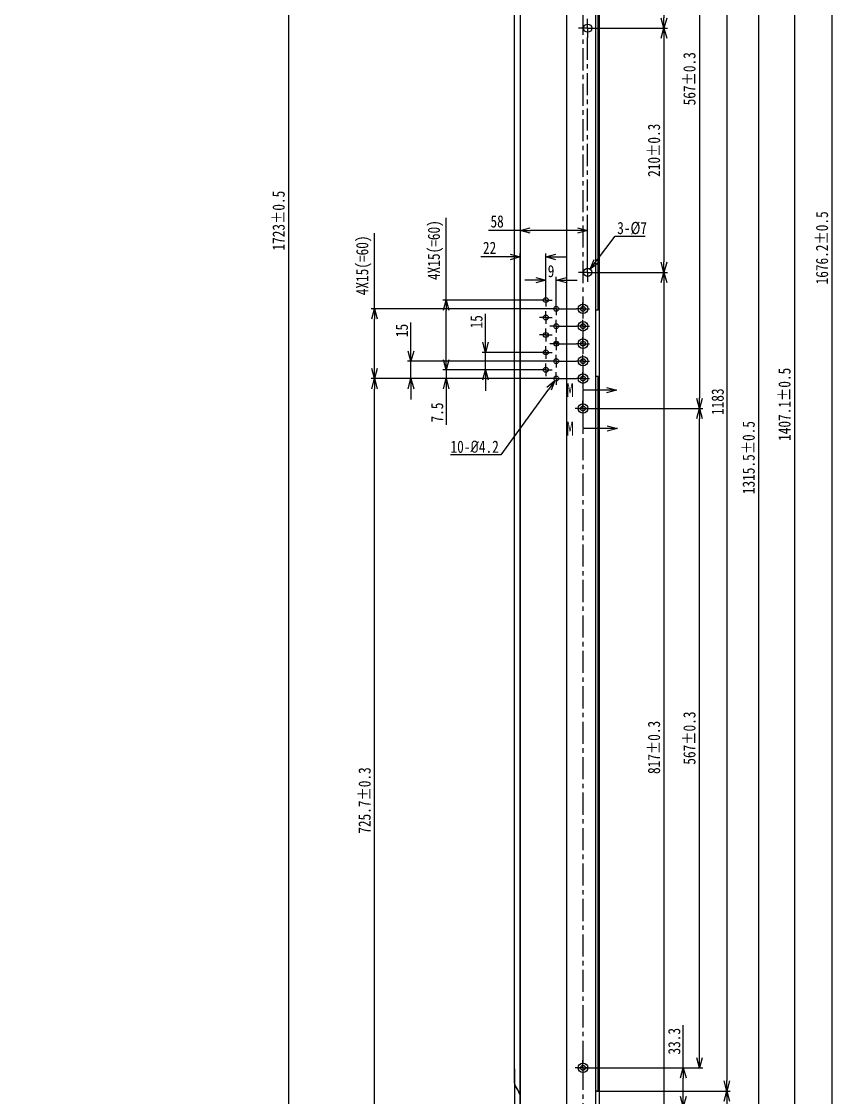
# Model space of a CAD drawing. Header units: millimetres. Extents: x -20 to 1169, y -20 to 821.
# Drawn here: x 604.2 to 837.6, y 157.3 to 465.8 of the extents above; entities that cross this region are included whole.
import ezdxf

# ---------------------------------------------------------------- set-up
doc = ezdxf.new("R2010")
doc.units = ezdxf.units.MM
doc.header["$LTSCALE"] = 0.2
doc.linetypes.add('CENTER', pattern=[50.8, 31.75, -6.35, 6.35, -6.35])
doc.layers.get('0').update_dxf_attribs({"color": 2})
for name, color, linetype in [('H7A03856A_DXF_AXIS', 7, 'Continuous'), ('H7A03856A_DXF_CONTINUOUS_LINE', 7, 'Continuous'), ('H7A03856DIM', 7, 'Continuous'), ('H7A03856HATCH', 7, 'Continuous')]:
    doc.layers.add(name, color=color, linetype=linetype)
doc.styles.add('FS2312', font='', dxfattribs={"width": 0.8, "height": 3.5})
doc.styles.get("Standard").update_dxf_attribs({"font": '', "width": 0.8})
doc.styles.get('FS2312').set_extended_font_data('SimSun')
doc.styles.get('Standard').set_extended_font_data('SimSun')
doc.dimstyles.new('DIMSTYLE_1', dxfattribs={"dimtxt": 3.5, "dimasz": 3, "dimexe": 1, "dimexo": 0, "dimgap": 0.875, "dimtad": 1, "dimdec": 1, "dimlfac": 3, "dimdsep": 46, "dimtxsty": 'Standard', "dimblk": 'OPEN', "dimblk1": 'OPEN', "dimblk2": 'OPEN', "dimcen": 0.09, "dimadec": 0, "dimazin": 0, "dimtp": 0.1, "dimtm": 0.1, "dimtfac": 1, "dimtdec": 1, "dimtofl": 0, "dimtmove": 0, "dimatfit": 3, "dimldrblk": 'OPEN', "dimfxl": 1, "dimtolj": 1, "dimarcsym": 0})
doc.dimstyles.new('DIMSTYLE_17', dxfattribs={"dimtxt": 3.5, "dimasz": 3, "dimexe": 1, "dimexo": 0, "dimgap": 0.875, "dimtad": 1, "dimdec": 3, "dimlfac": 3, "dimdsep": 46, "dimtxsty": 'Standard', "dimblk": 'OPEN', "dimblk1": 'OPEN', "dimblk2": 'OPEN', "dimcen": 0.09, "dimadec": 0, "dimazin": 0, "dimtp": 0.01, "dimtm": 0.01, "dimtfac": 1, "dimtdec": 3, "dimtofl": 0, "dimtmove": 0, "dimatfit": 3, "dimldrblk": 'OPEN', "dimfxl": 1, "dimtolj": 1, "dimarcsym": 0})
doc.dimstyles.new('DIMSTYLE_19', dxfattribs={"dimtxt": 3.5, "dimasz": 3, "dimexe": 1, "dimexo": 0, "dimtad": 1, "dimdec": 3, "dimlfac": 3, "dimdsep": 46, "dimtxsty": 'Standard', "dimblk": 'OPEN', "dimblk1": 'OPEN', "dimblk2": 'OPEN', "dimcen": 0.09, "dimadec": 0, "dimazin": 0, "dimtp": 0.01, "dimtm": 0.01, "dimtfac": 1, "dimtdec": 3, "dimtofl": 0, "dimtmove": 0, "dimatfit": 2, "dimldrblk": 'OPEN', "dimfxl": 1, "dimtolj": 1, "dimarcsym": 0})
doc.dimstyles.new('DIMSTYLE_2', dxfattribs={"dimtxt": 3.5, "dimasz": 3, "dimexe": 1, "dimexo": 0, "dimgap": 0.875, "dimtad": 1, "dimdec": 1, "dimlfac": 3, "dimdsep": 46, "dimtxsty": 'Standard', "dimblk": 'OPEN', "dimblk1": 'OPEN', "dimblk2": 'OPEN', "dimcen": 0.09, "dimadec": 0, "dimazin": 0, "dimtp": 1e-10, "dimtm": 1e-10, "dimtfac": 1, "dimtdec": 1, "dimtofl": 0, "dimtmove": 0, "dimatfit": 3, "dimldrblk": 'OPEN', "dimfxl": 1, "dimtolj": 1, "dimarcsym": 0})
doc.dimstyles.new('DIMSTYLE_23', dxfattribs={"dimtxt": 3.5, "dimasz": 3, "dimexe": 1, "dimexo": 0, "dimgap": 0.875, "dimtad": 1, "dimdec": 1, "dimlfac": 3, "dimdsep": 46, "dimtxsty": 'Standard', "dimblk": 'OPEN', "dimblk1": 'OPEN', "dimblk2": 'OPEN', "dimcen": 0.09, "dimadec": 0, "dimazin": 0, "dimtol": 1, "dimtp": 0.5, "dimtm": 0.5, "dimtfac": 1, "dimtdec": 1, "dimtofl": 0, "dimtmove": 0, "dimatfit": 3, "dimldrblk": 'OPEN', "dimfxl": 1, "dimtolj": 1, "dimarcsym": 0})
doc.dimstyles.new('DIMSTYLE_24', dxfattribs={"dimtxt": 3.5, "dimasz": 3, "dimexe": 1, "dimexo": 0, "dimgap": 0.875, "dimtad": 1, "dimdec": 1, "dimlfac": 3, "dimdsep": 46, "dimtxsty": 'Standard', "dimblk": 'OPEN', "dimblk1": 'OPEN', "dimblk2": 'OPEN', "dimcen": 0.09, "dimadec": 0, "dimazin": 0, "dimtol": 1, "dimtp": 0.3, "dimtm": 0.3, "dimtfac": 1, "dimtdec": 1, "dimtofl": 0, "dimtmove": 0, "dimatfit": 3, "dimldrblk": 'OPEN', "dimfxl": 1, "dimtolj": 1, "dimarcsym": 0})
doc.dimstyles.new('DIMSTYLE_4', dxfattribs={"dimtxt": 3.5, "dimasz": 3, "dimexe": 1, "dimexo": 0, "dimtad": 1, "dimdec": 1, "dimlfac": 3, "dimdsep": 46, "dimtxsty": 'Standard', "dimblk": 'OPEN', "dimblk1": 'OPEN', "dimblk2": 'OPEN', "dimcen": 0.09, "dimadec": 0, "dimazin": 0, "dimtp": 0.1, "dimtm": 0.1, "dimtfac": 1, "dimtdec": 1, "dimtofl": 0, "dimtmove": 0, "dimatfit": 2, "dimldrblk": 'OPEN', "dimfxl": 1, "dimtolj": 1, "dimarcsym": 0})
doc.dimstyles.get("Standard").update_dxf_attribs({"dimtxt": 3.5, "dimasz": 3, "dimexe": 1.5, "dimexo": 0.5, "dimgap": 1.5, "dimtad": 1, "dimdec": 1, "dimdsep": 46, "dimtxsty": 'FS2312', "dimblk1": 'OPEN', "dimblk2": 'OPEN', "dimsah": 1, "dimcen": 0, "dimclrd": 4, "dimclre": 4, "dimclrt": 4, "dimadec": 0, "dimazin": 0, "dimtfac": 1, "dimtdec": 1, "dimtmove": 1, "dimatfit": 3, "dimldrblk": 'OPEN', "dimfxl": 1, "dimtolj": 1, "dimtzin": 0, "dimarcsym": 1})

# ---------------------------------------------------------------- blocks, each defined once
blk = doc.blocks.new('_OPEN')
at = {"color": 0}
for p, q in [((0, 0), (-1, 0)), ((-0.966, 0.259), (0, 0)), ((0, 0), (-0.966, -0.259))]:
    blk.add_line(p, q, dxfattribs=at)
blk = doc.blocks.new('*D72')
at = {"layer": 'Defpoints', "color": 0, "transparency": 16777216}
for p in [(767.01, 680.25), (836.56, 680.25), (768.84, 121.51)]:
    blk.add_point(p, dxfattribs=at)
at = {"layer": 'H7A03856DIM', "color": 0, "lineweight": -2, "transparency": 16777216}
for p, q in [((767.01, 680.25), (837.56, 680.25)), ((836.56, 124.51), (836.56, 677.25)), ((768.84, 121.51), (837.56, 121.51))]:
    blk.add_line(p, q, dxfattribs=at)
at = {"layer": 'H7A03856DIM', "color": 0, "lineweight": -2, "transparency": 16777216, "xscale": 3, "yscale": 3, "zscale": 3}
for p, rotation in [((836.56, 680.25), 90), ((836.56, 121.51), 270)]:
    blk.add_blockref('_OPEN', p, dxfattribs=dict(at, rotation=rotation))
at = {"layer": 'H7A03856DIM', "color": 0, "transparency": 16777216, "insert": (831.93, 400.88), "char_height": 3.5, "attachment_point": 2, "rotation": 90}
blk.add_mtext('\\A1;1676.2%%p0.5', dxfattribs=at)
blk = doc.blocks.new('*D74')
at = {"layer": 'Defpoints', "color": 0, "transparency": 16777216}
for p in [(767.37, 165.85), (767.84, 154.75), (793.93, 154.75)]:
    blk.add_point(p, dxfattribs=at)
at = {"layer": 'H7A03856DIM', "color": 0, "lineweight": -2, "transparency": 16777216}
for p, q in [((793.93, 165.85), (793.93, 178.08)), ((767.37, 165.85), (794.93, 165.85)), ((793.93, 157.75), (793.93, 162.85)), ((767.84, 154.75), (794.93, 154.75))]:
    blk.add_line(p, q, dxfattribs=at)
at = {"layer": 'H7A03856DIM', "color": 0, "lineweight": -2, "transparency": 16777216, "xscale": 3, "yscale": 3, "zscale": 3}
for p, rotation in [((793.93, 165.85), 90), ((793.93, 154.75), 270)]:
    blk.add_blockref('_OPEN', p, dxfattribs=dict(at, rotation=rotation))
at = {"layer": 'H7A03856DIM', "color": 0, "transparency": 16777216, "insert": (789.56, 173.46), "char_height": 3.5, "attachment_point": 2, "rotation": 90}
blk.add_mtext('\\A1;33.3', dxfattribs=at)
blk = doc.blocks.new('*D75')
at = {"layer": 'Defpoints', "color": 0, "transparency": 16777216}
for p in [(767.37, 354.85), (798.55, 354.85), (767.37, 165.85)]:
    blk.add_point(p, dxfattribs=at)
at = {"layer": 'H7A03856DIM', "color": 0, "lineweight": -2, "transparency": 16777216}
for p, q in [((767.37, 354.85), (799.55, 354.85)), ((798.55, 168.85), (798.55, 351.85)), ((767.37, 165.85), (799.55, 165.85))]:
    blk.add_line(p, q, dxfattribs=at)
at = {"layer": 'H7A03856DIM', "color": 0, "lineweight": -2, "transparency": 16777216, "xscale": 3, "yscale": 3, "zscale": 3}
for p, rotation in [((798.55, 354.85), 90), ((798.55, 165.85), 270)]:
    blk.add_blockref('_OPEN', p, dxfattribs=dict(at, rotation=rotation))
at = {"layer": 'H7A03856DIM', "color": 0, "transparency": 16777216, "insert": (793.92, 260.35), "char_height": 3.5, "attachment_point": 2, "rotation": 90}
blk.add_mtext('\\A1;567%%p0.3', dxfattribs=at)
blk = doc.blocks.new('*D76')
at = {"layer": 'Defpoints', "color": 0, "transparency": 16777216}
for p in [(770.04, 590.55), (768.84, 121.51), (825.81, 121.51)]:
    blk.add_point(p, dxfattribs=at)
at = {"layer": 'H7A03856DIM', "color": 0, "lineweight": -2, "transparency": 16777216}
for p, q in [((770.04, 590.55), (826.81, 590.55)), ((825.81, 587.55), (825.81, 124.51)), ((768.84, 121.51), (826.81, 121.51))]:
    blk.add_line(p, q, dxfattribs=at)
at = {"layer": 'H7A03856DIM', "color": 0, "lineweight": -2, "transparency": 16777216, "xscale": 3, "yscale": 3, "zscale": 3}
for p, rotation in [((825.81, 590.55), 90), ((825.81, 121.51), 270)]:
    blk.add_blockref('_OPEN', p, dxfattribs=dict(at, rotation=rotation))
at = {"layer": 'H7A03856DIM', "color": 0, "transparency": 16777216, "insert": (821.18, 356.03), "char_height": 3.5, "attachment_point": 2, "rotation": 90}
blk.add_mtext('\\A1;1407.1%%p0.5', dxfattribs=at)
blk = doc.blocks.new('*D79')
at = {"layer": 'Defpoints', "color": 0, "transparency": 16777216}
for p in [(767.37, 543.85), (767.37, 354.85), (798.55, 354.85)]:
    blk.add_point(p, dxfattribs=at)
at = {"layer": 'H7A03856DIM', "color": 0, "lineweight": -2, "transparency": 16777216}
for p, q in [((767.37, 543.85), (799.55, 543.85)), ((798.55, 540.85), (798.55, 357.85)), ((767.37, 354.85), (799.55, 354.85))]:
    blk.add_line(p, q, dxfattribs=at)
at = {"layer": 'H7A03856DIM', "color": 0, "lineweight": -2, "transparency": 16777216, "xscale": 3, "yscale": 3, "zscale": 3}
for p, rotation in [((798.55, 543.85), 90), ((798.55, 354.85), 270)]:
    blk.add_blockref('_OPEN', p, dxfattribs=dict(at, rotation=rotation))
at = {"layer": 'H7A03856DIM', "color": 0, "transparency": 16777216, "insert": (793.92, 449.35), "char_height": 3.5, "attachment_point": 2, "rotation": 90}
blk.add_mtext('\\A1;567%%p0.3', dxfattribs=at)
blk = doc.blocks.new('*D80')
at = {"layer": 'Defpoints', "color": 0, "transparency": 16777216}
for p in [(769.33, 553.51), (769.11, 159.18), (806.4, 159.18)]:
    blk.add_point(p, dxfattribs=at)
at = {"layer": 'H7A03856DIM', "color": 0, "lineweight": -2, "transparency": 16777216}
for p, q in [((769.33, 553.51), (807.4, 553.51)), ((806.4, 550.51), (806.4, 162.18)), ((769.11, 159.18), (807.4, 159.18))]:
    blk.add_line(p, q, dxfattribs=at)
at = {"layer": 'H7A03856DIM', "color": 0, "lineweight": -2, "transparency": 16777216, "xscale": 3, "yscale": 3, "zscale": 3}
for p, rotation in [((806.4, 553.51), 90), ((806.4, 159.18), 270)]:
    blk.add_blockref('_OPEN', p, dxfattribs=dict(at, rotation=rotation))
at = {"layer": 'H7A03856DIM', "color": 0, "transparency": 16777216, "insert": (802.02, 356.78), "char_height": 3.5, "attachment_point": 2, "rotation": 90}
blk.add_mtext('\\A1;1183', dxfattribs=at)
blk = doc.blocks.new('*D81')
at = {"layer": 'Defpoints', "color": 0, "transparency": 16777216}
for p in [(773.36, 159.18), (769.17, 147.51), (806.4, 147.51)]:
    blk.add_point(p, dxfattribs=at)
at = {"layer": 'H7A03856DIM', "color": 0, "lineweight": -2, "transparency": 16777216}
for p, q in [((773.36, 159.18), (807.4, 159.18)), ((806.4, 156.18), (806.4, 150.51)), ((769.17, 147.51), (807.4, 147.51))]:
    blk.add_line(p, q, dxfattribs=at)
at = {"layer": 'H7A03856DIM', "color": 0, "lineweight": -2, "transparency": 16777216, "xscale": 3, "yscale": 3, "zscale": 3}
for p, rotation in [((806.4, 159.18), 90), ((806.4, 147.51), 270)]:
    blk.add_blockref('_OPEN', p, dxfattribs=dict(at, rotation=rotation))
at = {"layer": 'H7A03856DIM', "color": 0, "transparency": 16777216, "insert": (802.02, 153.43), "char_height": 3.5, "attachment_point": 2, "rotation": 90}
blk.add_mtext('\\A1;35', dxfattribs=at)
blk = doc.blocks.new('*D83')
at = {"layer": 'Defpoints', "color": 0, "transparency": 16777216}
for p in [(767.59, 560.01), (766.51, 121.51), (815.52, 121.51)]:
    blk.add_point(p, dxfattribs=at)
at = {"layer": 'H7A03856DIM', "color": 0, "lineweight": -2, "transparency": 16777216}
for p, q in [((767.59, 560.01), (816.52, 560.01)), ((815.52, 557.01), (815.52, 124.51)), ((766.51, 121.51), (816.52, 121.51))]:
    blk.add_line(p, q, dxfattribs=at)
at = {"layer": 'H7A03856DIM', "color": 0, "lineweight": -2, "transparency": 16777216, "xscale": 3, "yscale": 3, "zscale": 3}
for p, rotation in [((815.52, 560.01), 90), ((815.52, 121.51), 270)]:
    blk.add_blockref('_OPEN', p, dxfattribs=dict(at, rotation=rotation))
at = {"layer": 'H7A03856DIM', "color": 0, "transparency": 16777216, "insert": (810.9, 340.76), "char_height": 3.5, "attachment_point": 2, "rotation": 90}
blk.add_mtext('\\A1;1315.5%%p0.5', dxfattribs=at)
blk = doc.blocks.new('*D120')
at = {"layer": 'Defpoints', "color": 0, "transparency": 16777216}
for p in [(705.42, 363.41), (755.67, 363.41), (752.17, 121.51)]:
    blk.add_point(p, dxfattribs=at)
at = {"layer": 'H7A03856DIM', "color": 0, "lineweight": -2, "transparency": 16777216}
for p, q in [((755.67, 363.41), (704.42, 363.41)), ((705.42, 124.51), (705.42, 360.41)), ((752.17, 121.51), (704.42, 121.51))]:
    blk.add_line(p, q, dxfattribs=at)
at = {"layer": 'H7A03856DIM', "color": 0, "lineweight": -2, "transparency": 16777216, "xscale": 3, "yscale": 3, "zscale": 3}
for p, rotation in [((705.42, 363.41), 90), ((705.42, 121.51), 270)]:
    blk.add_blockref('_OPEN', p, dxfattribs=dict(at, rotation=rotation))
at = {"layer": 'H7A03856DIM', "color": 0, "transparency": 16777216, "insert": (700.8, 242.46), "char_height": 3.5, "attachment_point": 2, "rotation": 90}
blk.add_mtext('\\A1;725.7%%p0.3', dxfattribs=at)
blk = doc.blocks.new('*D121')
at = {"layer": 'Defpoints', "color": 0, "transparency": 16777216}
for p in [(752.67, 365.91), (725.96, 363.41), (755.67, 363.41)]:
    blk.add_point(p, dxfattribs=at)
at = {"layer": 'H7A03856DIM', "color": 0, "lineweight": -2, "transparency": 16777216}
for p, q in [((725.96, 368.91), (725.96, 371.91)), ((752.67, 365.91), (724.96, 365.91)), ((725.96, 365.91), (725.96, 363.41)), ((755.67, 363.41), (724.96, 363.41)), ((725.96, 360.41), (725.96, 350.19))]:
    blk.add_line(p, q, dxfattribs=at)
at = {"layer": 'H7A03856DIM', "color": 0, "lineweight": -2, "transparency": 16777216, "xscale": 3, "yscale": 3, "zscale": 3}
for p, rotation in [((725.96, 365.91), 270), ((725.96, 363.41), 90)]:
    blk.add_blockref('_OPEN', p, dxfattribs=dict(at, rotation=rotation))
at = {"layer": 'H7A03856DIM', "color": 0, "transparency": 16777216, "insert": (721.59, 356.54), "char_height": 3.5, "attachment_point": 3, "rotation": 90}
blk.add_mtext('\\A1;7.5', dxfattribs=at)
blk = doc.blocks.new('*D122')
at = {"layer": 'Defpoints', "color": 0, "transparency": 16777216}
for p in [(752.67, 370.91), (737.24, 365.91), (752.67, 365.91)]:
    blk.add_point(p, dxfattribs=at)
at = {"layer": 'H7A03856DIM', "color": 0, "lineweight": -2, "transparency": 16777216}
for p, q in [((737.24, 373.91), (737.24, 381.95)), ((752.67, 370.91), (736.24, 370.91)), ((737.24, 365.91), (737.24, 370.91)), ((752.67, 365.91), (736.24, 365.91)), ((737.24, 362.91), (737.24, 359.91))]:
    blk.add_line(p, q, dxfattribs=at)
at = {"layer": 'H7A03856DIM', "color": 0, "lineweight": -2, "transparency": 16777216, "xscale": 3, "yscale": 3, "zscale": 3}
for p, rotation in [((737.24, 370.91), 270), ((737.24, 365.91), 90)]:
    blk.add_blockref('_OPEN', p, dxfattribs=dict(at, rotation=rotation))
at = {"layer": 'H7A03856DIM', "color": 0, "transparency": 16777216, "insert": (732.86, 377.79), "char_height": 3.5, "attachment_point": 1, "rotation": 90}
blk.add_mtext('\\A1;15', dxfattribs=at)
blk = doc.blocks.new('*D123')
at = {"layer": 'Defpoints', "color": 0, "transparency": 16777216}
for p in [(725.96, 385.91), (752.67, 385.91), (752.67, 365.91)]:
    blk.add_point(p, dxfattribs=at)
at = {"layer": 'H7A03856DIM', "color": 0, "lineweight": -2, "transparency": 16777216}
for p, q in [((725.96, 385.91), (725.96, 409.46)), ((752.67, 385.91), (724.96, 385.91)), ((725.96, 368.91), (725.96, 382.91)), ((752.67, 365.91), (724.96, 365.91))]:
    blk.add_line(p, q, dxfattribs=at)
at = {"layer": 'H7A03856DIM', "color": 0, "lineweight": -2, "transparency": 16777216, "xscale": 3, "yscale": 3, "zscale": 3}
for p, rotation in [((725.96, 385.91), 90), ((725.96, 365.91), 270)]:
    blk.add_blockref('_OPEN', p, dxfattribs=dict(at, rotation=rotation))
at = {"layer": 'H7A03856DIM', "color": 0, "transparency": 16777216, "insert": (720.65, 391.67), "char_height": 3.5, "attachment_point": 1, "rotation": 90}
blk.add_mtext('\\A1;4X15(=60)', dxfattribs=at)
blk = doc.blocks.new('*D124')
at = {"layer": 'Defpoints', "color": 0, "transparency": 16777216}
for p in [(715.86, 368.41), (755.67, 368.41), (755.67, 363.41)]:
    blk.add_point(p, dxfattribs=at)
at = {"layer": 'H7A03856DIM', "color": 0, "lineweight": -2, "transparency": 16777216}
for p, q in [((715.86, 371.41), (715.86, 379.45)), ((755.67, 368.41), (714.86, 368.41)), ((715.86, 363.41), (715.86, 368.41)), ((755.67, 363.41), (714.86, 363.41)), ((715.86, 360.41), (715.86, 357.41))]:
    blk.add_line(p, q, dxfattribs=at)
at = {"layer": 'H7A03856DIM', "color": 0, "lineweight": -2, "transparency": 16777216, "xscale": 3, "yscale": 3, "zscale": 3}
for p, rotation in [((715.86, 368.41), 270), ((715.86, 363.41), 90)]:
    blk.add_blockref('_OPEN', p, dxfattribs=dict(at, rotation=rotation))
at = {"layer": 'H7A03856DIM', "color": 0, "transparency": 16777216, "insert": (711.49, 375.29), "char_height": 3.5, "attachment_point": 1, "rotation": 90}
blk.add_mtext('\\A1;15', dxfattribs=at)
blk = doc.blocks.new('*D125')
at = {"layer": 'Defpoints', "color": 0, "transparency": 16777216}
for p in [(705.42, 383.41), (755.67, 383.41), (755.67, 363.41)]:
    blk.add_point(p, dxfattribs=at)
at = {"layer": 'H7A03856DIM', "color": 0, "lineweight": -2, "transparency": 16777216}
for p, q in [((705.42, 383.41), (705.42, 405.07)), ((755.67, 383.41), (704.42, 383.41)), ((705.42, 366.41), (705.42, 380.41)), ((755.67, 363.41), (704.42, 363.41))]:
    blk.add_line(p, q, dxfattribs=at)
at = {"layer": 'H7A03856DIM', "color": 0, "lineweight": -2, "transparency": 16777216, "xscale": 3, "yscale": 3, "zscale": 3}
for p, rotation in [((705.42, 383.41), 90), ((705.42, 363.41), 270)]:
    blk.add_blockref('_OPEN', p, dxfattribs=dict(at, rotation=rotation))
at = {"layer": 'H7A03856DIM', "color": 0, "transparency": 16777216, "insert": (700.12, 387.29), "char_height": 3.5, "attachment_point": 1, "rotation": 90}
blk.add_mtext('\\A1;4X15(=60)', dxfattribs=at)
blk = doc.blocks.new('*D126')
at = {"layer": 'Defpoints', "color": 0, "transparency": 16777216}
for p in [(757.92, 363.98), (757.1, 362.85)]:
    blk.add_point(p, dxfattribs=at)
at = {"layer": 'H7A03856DIM', "color": 0, "lineweight": -2, "transparency": 16777216}
for p, q in [((757.42, 363.41), (757.6, 363.41)), ((757.51, 363.32), (757.51, 363.5)), ((755.33, 360.42), (741.62, 341.51)), ((741.62, 341.51), (727.23, 341.51))]:
    blk.add_line(p, q, dxfattribs=at)
at = {"layer": 'H7A03856DIM', "color": 0, "lineweight": -2, "transparency": 16777216, "xscale": 3, "yscale": 3, "zscale": 3, "rotation": 54.060457409035}
blk.add_blockref('_OPEN', (757.1, 362.85), dxfattribs=at)
at = {"layer": 'H7A03856DIM', "color": 0, "transparency": 16777216, "insert": (734.12, 345.63), "char_height": 3.5, "attachment_point": 2}
blk.add_mtext('\\A1;10-{\\fISOCPEUR|b0|i0|c0|p34;%%C}4.2', dxfattribs=at)
blk = doc.blocks.new('*D127')
at = {"layer": 'Defpoints', "color": 0, "transparency": 16777216}
for p in [(754.51, 398.27), (754.51, 387.75), (747.17, 121.51)]:
    blk.add_point(p, dxfattribs=at)
at = {"layer": 'H7A03856DIM', "color": 0, "lineweight": -2, "transparency": 16777216}
for p, q in [((744.17, 398.27), (735.89, 398.27)), ((747.17, 121.51), (747.17, 399.27)), ((754.51, 387.75), (754.51, 399.27)), ((757.51, 398.27), (760.51, 398.27))]:
    blk.add_line(p, q, dxfattribs=at)
at = {"layer": 'H7A03856DIM', "color": 0, "lineweight": -2, "transparency": 16777216, "xscale": 3, "yscale": 3, "zscale": 3}
blk.add_blockref('_OPEN', (747.17, 398.27), dxfattribs=at)
at = {"layer": 'H7A03856DIM', "color": 0, "lineweight": -2, "transparency": 16777216, "xscale": 3, "yscale": 3, "zscale": 3, "rotation": 180}
blk.add_blockref('_OPEN', (754.51, 398.27), dxfattribs=at)
at = {"layer": 'H7A03856DIM', "color": 0, "transparency": 16777216, "insert": (740.3, 402.64), "char_height": 3.5, "attachment_point": 3}
blk.add_mtext('\\A1;22', dxfattribs=at)
blk = doc.blocks.new('*D128')
at = {"layer": 'Defpoints', "color": 0, "transparency": 16777216}
for p in [(754.51, 391.59), (754.51, 387.75), (757.51, 385.25)]:
    blk.add_point(p, dxfattribs=at)
at = {"layer": 'H7A03856DIM', "color": 0, "lineweight": -2, "transparency": 16777216}
for p, q in [((754.51, 387.75), (754.51, 392.59)), ((757.51, 385.25), (757.51, 392.59)), ((751.51, 391.59), (748.51, 391.59)), ((760.51, 391.59), (763.51, 391.59))]:
    blk.add_line(p, q, dxfattribs=at)
at = {"layer": 'H7A03856DIM', "color": 0, "lineweight": -2, "transparency": 16777216, "xscale": 3, "yscale": 3, "zscale": 3}
blk.add_blockref('_OPEN', (754.51, 391.59), dxfattribs=at)
at = {"layer": 'H7A03856DIM', "color": 0, "lineweight": -2, "transparency": 16777216, "xscale": 3, "yscale": 3, "zscale": 3, "rotation": 180}
blk.add_blockref('_OPEN', (757.51, 391.59), dxfattribs=at)
at = {"layer": 'H7A03856DIM', "color": 0, "transparency": 16777216, "insert": (756.01, 395.96), "char_height": 3.5, "attachment_point": 2}
blk.add_mtext('\\A1;9', dxfattribs=at)
blk = doc.blocks.new('*D301')
at = {"layer": 'Defpoints', "color": 0, "transparency": 16777216}
for p in [(769.17, 533.85), (769.17, 463.85), (788.39, 463.85)]:
    blk.add_point(p, dxfattribs=at)
at = {"layer": 'H7A03856DIM', "color": 0, "lineweight": -2, "transparency": 16777216}
for p, q in [((769.17, 533.85), (789.39, 533.85)), ((788.39, 530.85), (788.39, 466.85)), ((769.17, 463.85), (789.39, 463.85))]:
    blk.add_line(p, q, dxfattribs=at)
at = {"layer": 'H7A03856DIM', "color": 0, "lineweight": -2, "transparency": 16777216, "xscale": 3, "yscale": 3, "zscale": 3}
for p, rotation in [((788.39, 533.85), 90), ((788.39, 463.85), 270)]:
    blk.add_blockref('_OPEN', p, dxfattribs=dict(at, rotation=rotation))
at = {"layer": 'H7A03856DIM', "color": 0, "transparency": 16777216, "insert": (783.76, 498.85), "char_height": 3.5, "attachment_point": 2, "rotation": 90}
blk.add_mtext('\\A1;210%%p0.3', dxfattribs=at)
blk = doc.blocks.new('*D302')
at = {"layer": 'Defpoints', "color": 0, "transparency": 16777216}
for p in [(769.17, 463.85), (769.17, 393.85), (788.39, 393.85)]:
    blk.add_point(p, dxfattribs=at)
at = {"layer": 'H7A03856DIM', "color": 0, "lineweight": -2, "transparency": 16777216}
for p, q in [((769.17, 463.85), (789.39, 463.85)), ((788.39, 460.85), (788.39, 396.85)), ((769.17, 393.85), (789.39, 393.85))]:
    blk.add_line(p, q, dxfattribs=at)
at = {"layer": 'H7A03856DIM', "color": 0, "lineweight": -2, "transparency": 16777216, "xscale": 3, "yscale": 3, "zscale": 3}
for p, rotation in [((788.39, 463.85), 90), ((788.39, 393.85), 270)]:
    blk.add_blockref('_OPEN', p, dxfattribs=dict(at, rotation=rotation))
at = {"layer": 'H7A03856DIM', "color": 0, "transparency": 16777216, "insert": (783.76, 428.85), "char_height": 3.5, "attachment_point": 2, "rotation": 90}
blk.add_mtext('\\A1;210%%p0.3', dxfattribs=at)
blk = doc.blocks.new('*D303')
at = {"layer": 'Defpoints', "color": 0, "transparency": 16777216}
for p in [(769.17, 393.85), (768.84, 121.51), (788.39, 121.51)]:
    blk.add_point(p, dxfattribs=at)
at = {"layer": 'H7A03856DIM', "color": 0, "lineweight": -2, "transparency": 16777216}
for p, q in [((769.17, 393.85), (789.39, 393.85)), ((788.39, 390.85), (788.39, 124.51)), ((768.84, 121.51), (789.39, 121.51))]:
    blk.add_line(p, q, dxfattribs=at)
at = {"layer": 'H7A03856DIM', "color": 0, "lineweight": -2, "transparency": 16777216, "xscale": 3, "yscale": 3, "zscale": 3}
for p, rotation in [((788.39, 393.85), 90), ((788.39, 121.51), 270)]:
    blk.add_blockref('_OPEN', p, dxfattribs=dict(at, rotation=rotation))
at = {"layer": 'H7A03856DIM', "color": 0, "transparency": 16777216, "insert": (783.76, 257.68), "char_height": 3.5, "attachment_point": 2, "rotation": 90}
blk.add_mtext('\\A1;817%%p0.3', dxfattribs=at)
blk = doc.blocks.new('*D304')
at = {"layer": 'Defpoints', "color": 0, "transparency": 16777216}
for p in [(765.8, 392.92), (767.21, 394.78)]:
    blk.add_point(p, dxfattribs=at)
at = {"layer": 'H7A03856DIM', "color": 0, "lineweight": -2, "transparency": 16777216}
for p, q in [((769.02, 397.17), (774.36, 404.2)), ((774.36, 404.2), (783.01, 404.2)), ((766.42, 393.85), (766.6, 393.85)), ((766.51, 393.76), (766.51, 393.94))]:
    blk.add_line(p, q, dxfattribs=at)
at = {"layer": 'H7A03856DIM', "color": 0, "lineweight": -2, "transparency": 16777216, "xscale": 3, "yscale": 3, "zscale": 3, "rotation": 232.8292624444715}
blk.add_blockref('_OPEN', (767.21, 394.78), dxfattribs=at)
at = {"layer": 'H7A03856DIM', "color": 0, "transparency": 16777216, "insert": (774.98, 408.33), "char_height": 3.5, "attachment_point": 1}
blk.add_mtext('\\A1;3-%%c7', dxfattribs=at)
blk = doc.blocks.new('*D305')
at = {"layer": 'Defpoints', "color": 0, "transparency": 16777216}
for p in [(747.17, 694.85), (747.17, 405.85), (766.51, 396.51)]:
    blk.add_point(p, dxfattribs=at)
at = {"layer": 'H7A03856DIM', "color": 0, "lineweight": -2, "transparency": 16777216}
for p, q in [((747.17, 694.85), (747.17, 404.85)), ((747.17, 405.85), (738.07, 405.85)), ((763.51, 405.85), (750.17, 405.85)), ((766.51, 396.51), (766.51, 406.85))]:
    blk.add_line(p, q, dxfattribs=at)
at = {"layer": 'H7A03856DIM', "color": 0, "lineweight": -2, "transparency": 16777216, "xscale": 3, "yscale": 3, "zscale": 3, "rotation": 180}
blk.add_blockref('_OPEN', (747.17, 405.85), dxfattribs=at)
at = {"layer": 'H7A03856DIM', "color": 0, "lineweight": -2, "transparency": 16777216, "xscale": 3, "yscale": 3, "zscale": 3}
blk.add_blockref('_OPEN', (766.51, 405.85), dxfattribs=at)
at = {"layer": 'H7A03856DIM', "color": 0, "transparency": 16777216, "insert": (742.46, 410.22), "char_height": 3.5, "attachment_point": 3}
blk.add_mtext('\\A1;58', dxfattribs=at)
blk = doc.blocks.new('*D309')
at = {"layer": 'Defpoints', "color": 0, "transparency": 16777216}
for p in [(568.76, 695.85), (547.43, 121.51), (680.77, 121.51)]:
    blk.add_point(p, dxfattribs=at)
at = {"layer": 'H7A03856DIM', "color": 0, "lineweight": -2, "transparency": 16777216}
for p, q in [((568.76, 695.85), (681.77, 695.85)), ((680.77, 692.85), (680.77, 124.51)), ((547.43, 121.51), (681.77, 121.51))]:
    blk.add_line(p, q, dxfattribs=at)
at = {"layer": 'H7A03856DIM', "color": 0, "lineweight": -2, "transparency": 16777216, "xscale": 3, "yscale": 3, "zscale": 3}
for p, rotation in [((680.77, 695.85), 90), ((680.77, 121.51), 270)]:
    blk.add_blockref('_OPEN', p, dxfattribs=dict(at, rotation=rotation))
at = {"layer": 'H7A03856DIM', "color": 0, "transparency": 16777216, "insert": (676.15, 408.68), "char_height": 3.5, "attachment_point": 2, "rotation": 90}
blk.add_mtext('\\A1;1723±0.5', dxfattribs=at)
blk = doc.blocks.new('*D310')
at = {"layer": 'Defpoints', "color": 0, "transparency": 16777216}
for p in [(745.51, 165.54), (769.84, 150.85), (745.51, 111.17)]:
    blk.add_point(p, dxfattribs=at)
at = {"layer": 'H7A03856DIM', "color": 0, "lineweight": -2, "transparency": 16777216}
for p, q in [((745.51, 165.54), (745.51, 110.17)), ((769.84, 150.85), (769.84, 110.17)), ((766.84, 111.17), (748.51, 111.17))]:
    blk.add_line(p, q, dxfattribs=at)
at = {"layer": 'H7A03856DIM', "color": 0, "lineweight": -2, "transparency": 16777216, "xscale": 3, "yscale": 3, "zscale": 3, "rotation": 180}
blk.add_blockref('_OPEN', (745.51, 111.17), dxfattribs=at)
at = {"layer": 'H7A03856DIM', "color": 0, "lineweight": -2, "transparency": 16777216, "xscale": 3, "yscale": 3, "zscale": 3}
blk.add_blockref('_OPEN', (769.84, 111.17), dxfattribs=at)
at = {"layer": 'H7A03856DIM', "color": 0, "transparency": 16777216, "insert": (757.67, 115.8), "char_height": 3.5, "attachment_point": 2}
blk.add_mtext('\\A1;73±0.3', dxfattribs=at)
blk = doc.blocks.new('HATCHING_BL15', base_point=(787.55, 374.44))
at = {"layer": 'H7A03856HATCH', "color": 2}
for p, q in [((785.03, 374.94), (785.03, 379.94)), ((785.03, 368.94), (785.03, 373.94))]:
    blk.add_line(p, q, dxfattribs=at)
at = {"layer": 'H7A03856HATCH', "color": 2, "char_height": 4, "width": 3.2, "attachment_point": 1, "line_spacing_factor": 0.9}
for insert in [(780.23, 381.94), (780.23, 370.94)]:
    blk.add_mtext('M', dxfattribs=dict(at, insert=insert))
at = {"layer": 'H7A03856HATCH', "color": 2}
for points in [[(794.63, 379.94), (785.03, 379.94)], [(794.88, 368.94), (785.03, 368.94)]]:
    blk.add_leader(points, dimstyle='Standard', override={"dimtad": 0}, dxfattribs=at)

msp = doc.modelspace()

# ---------------------------------------------------------------- linework, layer by layer
at = {"layer": 'H7A03856A_DXF_AXIS', "color": 7, "linetype": 'CENTER'}
for p, q in [((765.17311, 580.01288), (765.17311, 164.16665)), ((766.50644, 463.84622), (766.50644, 466.51288)), ((766.50644, 463.84622), (763.83978, 463.84622)), ((766.50644, 463.84622), (766.50644, 461.17955)), ((766.50644, 463.84622), (769.17311, 463.84622)), ((766.50644, 393.84622), (766.50644, 461.17955)), ((766.50644, 393.84622), (763.83978, 393.84622)), ((766.50644, 393.84622), (769.17311, 393.84622)), ((766.50644, 393.84622), (766.50644, 391.17955)), ((754.50644, 385.91288), (752.67311, 385.91288)), ((754.50644, 385.91288), (754.50644, 387.74622)), ((754.50644, 385.91288), (756.33978, 385.91288)), ((754.50644, 385.91288), (754.50644, 384.07955)), ((754.50644, 380.91288), (754.50644, 382.74622)), ((757.50644, 383.41288), (755.67311, 383.41288)), ((757.50644, 383.41288), (757.50644, 385.24622)), ((757.50644, 383.41288), (763.33978, 383.41288)), ((757.50644, 383.41288), (757.50644, 381.57955)), ((765.17311, 383.41288), (763.33978, 383.41288)), ((765.17311, 383.41288), (765.17311, 385.24622)), ((765.17311, 383.41288), (767.00644, 383.41288)), ((765.17311, 383.41288), (765.17311, 381.57955)), ((754.50644, 380.91288), (752.67311, 380.91288)), ((754.50644, 380.91288), (756.33978, 380.91288)), ((754.50644, 380.91288), (754.50644, 379.07955)), ((757.50644, 378.41288), (757.50644, 380.24622)), ((765.17311, 378.41288), (765.17311, 380.24622)), ((754.50644, 375.91288), (754.50644, 377.74622)), ((757.50644, 378.41288), (755.67311, 378.41288)), ((757.50644, 378.41288), (763.33978, 378.41288)), ((757.50644, 378.41288), (757.50644, 376.57955)), ((765.17311, 378.41288), (763.33978, 378.41288)), ((765.17311, 378.41288), (767.00644, 378.41288)), ((765.17311, 378.41288), (765.17311, 376.57955)), ((754.50644, 375.91288), (752.67311, 375.91288)), ((754.50644, 375.91288), (756.33978, 375.91288)), ((754.50644, 375.91288), (754.50644, 374.07955)), ((757.50644, 373.41288), (755.67311, 373.41288)), ((757.50644, 373.41288), (757.50644, 375.24622)), ((757.50644, 373.41288), (763.33978, 373.41288)), ((757.50644, 373.41288), (757.50644, 371.57955)), ((765.17311, 373.41288), (763.33978, 373.41288)), ((765.17311, 373.41288), (765.17311, 375.24622)), ((765.17311, 373.41288), (767.00644, 373.41288)), ((765.17311, 373.41288), (765.17311, 371.57955)), ((754.50644, 370.91288), (752.67311, 370.91288)), ((754.50644, 370.91288), (754.50644, 372.74622)), ((754.50644, 370.91288), (756.33978, 370.91288)), ((754.50644, 370.91288), (754.50644, 369.07955)), ((757.50644, 368.41288), (757.50644, 370.24622)), ((765.17311, 368.41288), (765.17311, 370.24622)), ((754.50644, 365.91288), (754.50644, 367.74622)), ((757.50644, 368.41288), (755.67311, 368.41288)), ((757.50644, 368.41288), (763.33978, 368.41288)), ((757.50644, 368.41288), (757.50644, 366.57955)), ((765.17311, 368.41288), (763.33978, 368.41288)), ((765.17311, 368.41288), (767.00644, 368.41288)), ((765.17311, 368.41288), (765.17311, 366.57955)), ((754.50644, 365.91288), (752.67311, 365.91288)), ((754.50644, 365.91288), (756.33978, 365.91288)), ((754.50644, 365.91288), (754.50644, 364.07955)), ((757.50644, 363.41288), (757.50644, 365.24622)), ((765.17311, 363.41288), (765.17311, 365.24622)), ((757.50644, 363.41288), (755.67311, 363.41288)), ((757.50644, 363.41288), (763.33978, 363.41288)), ((757.50644, 363.41288), (757.50644, 361.57955)), ((765.17311, 363.41288), (763.33978, 363.41288)), ((765.17311, 363.41288), (767.00644, 363.41288)), ((765.17311, 363.41288), (765.17311, 361.57955)), ((765.17311, 354.84622), (762.97311, 354.84622)), ((765.17311, 354.84622), (765.17311, 357.04622)), ((765.17311, 354.84622), (767.37311, 354.84622)), ((765.17311, 354.84622), (765.17311, 352.64622)), ((765.17311, 165.84622), (765.17311, 168.04622)), ((765.17311, 165.84622), (762.97311, 165.84622)), ((765.17311, 165.84622), (767.37311, 165.84622)), ((765.17311, 165.84622), (765.17311, 155.41068))]:
    msp.add_line(p, q, dxfattribs=at)
at = {"layer": 'H7A03856A_DXF_CONTINUOUS_LINE', "color": 2}
for p, q in [((747.17311, 694.84622), (747.17311, 121.51288)), ((760.50644, 121.51288), (760.50644, 695.34622)), ((745.50645, 161.45873), (745.50644, 682.81113)), ((769.83978, 555.17955), (769.83978, 150.84622)), ((768.83978, 382.97955), (768.83978, 553.51288)), ((769.50644, 382.97955), (769.50644, 553.51288)), ((769.50644, 382.97955), (768.83978, 382.97955)), ((768.83978, 363.97955), (768.83978, 382.97955)), ((758.19142, 373.54622), (756.82147, 373.54622)), ((753.8102, 370.87955), (755.20269, 370.87955)), ((769.50644, 363.97955), (768.83978, 363.97955)), ((768.83978, 159.17955), (768.83978, 363.97955)), ((769.50644, 159.17955), (769.50644, 363.97955)), ((763.80644, 354.84622), (764.47311, 354.84622)), ((766.53978, 354.84622), (765.87311, 354.84622)), ((763.80644, 165.84622), (764.47311, 165.84622)), ((766.53978, 165.84622), (765.87311, 165.84622)), ((745.50672, 161.44114), (745.50644, 161.46608)), ((745.50645, 161.45873), (745.59847, 160.97737)), ((745.59847, 160.97737), (745.73542, 160.71704)), ((745.73542, 160.71704), (746.69561, 159.04167)), ((746.69561, 159.04167), (747.05579, 158.21658)), ((769.50644, 159.17955), (768.83978, 159.17955)), ((768.83978, 147.51288), (768.83978, 159.17955))]:
    msp.add_line(p, q, dxfattribs=at)
for centre, radius in [((766.50644, 463.84622), 1.16667), ((766.50644, 393.84622), 1.16667), ((754.50644, 385.91288), 0.7), ((757.50644, 383.41288), 0.7), ((765.17311, 383.41288), 1.36667), ((765.17311, 383.41288), 0.7), ((754.50644, 380.91288), 0.7), ((765.17311, 378.41288), 1.36667), ((754.50644, 375.91288), 0.7), ((757.50644, 378.41288), 0.7), ((765.17311, 378.41288), 0.7), ((757.50644, 373.41288), 0.7), ((765.17311, 373.41288), 1.36667), ((765.17311, 373.41288), 0.7), ((754.50644, 370.91288), 0.7), ((757.50644, 368.41288), 0.7), ((765.17311, 368.41288), 1.36667), ((765.17311, 368.41288), 0.7), ((754.50644, 365.91288), 0.7), ((757.50644, 363.41288), 0.7), ((765.17311, 363.41288), 1.36667), ((765.17311, 363.41288), 0.7), ((765.17311, 354.84622), 1.36667), ((765.17311, 354.84622), 0.7), ((765.17311, 165.84622), 1.36667), ((765.17311, 165.84622), 0.7)]:
    msp.add_circle(centre, radius, dxfattribs=at)
for centre, radius, start, end in [((746.83978, 161.46831), 1.33334, 179.9999998, 206.6633874), ((734.85425, 153.38439), 13.12359, 21.6030833, 33.9990023)]:
    msp.add_arc(centre, radius, start, end, dxfattribs=at)

# ---------------------------------------------------------------- block references
msp.add_blockref('HATCHING_BL15', (767.69544, 354.59443))

# ---------------------------------------------------------------- dimensions: what is measured, and where the dimension line sits
at = {"layer": 'H7A03856DIM', "color": 4}
for base, p1, p2, angle, dimstyle, picture, middle in [((680.77444, 121.51288), (568.75958, 695.84622), (547.42625, 121.51288), 270, 'DIMSTYLE_23', '*D309', (680.77444, 408.67955)), ((747.17311, 405.84994), (766.50644, 396.51288), (747.17311, 694.84622), 180, 'DIMSTYLE_17', '*D305', (740.69989, 405.84994)), ((806.39629, 159.17955), (769.32886, 553.51288), (769.10533, 159.17955), 270, 'DIMSTYLE_1', '*D80', (806.39629, 356.78371)), ((754.50644, 391.58573), (757.50644, 385.24622), (754.50644, 387.74622), 180, 'DIMSTYLE_1', '*D128', (756.00644, 391.58573)), ((793.93468, 154.74622), (767.37311, 165.84622), (767.83978, 154.74622), 270, 'DIMSTYLE_1', '*D74', (793.93468, 173.46233)), ((745.50644, 111.17473), (769.83978, 150.84622), (745.50644, 165.54132), 180, 'DIMSTYLE_24', '*D310', (757.67311, 111.17473)), ((806.39629, 147.51288), (773.35856, 159.17955), (769.17311, 147.51288), 270, 'DIMSTYLE_1', '*D81', (806.39629, 153.43374))]:
    dim = msp.add_linear_dim(base=base, p1=p1, p2=p2, angle=angle, dimstyle=dimstyle, dxfattribs=at)
    dim.commit()
    dim.dimension.update_dxf_attribs({"geometry": picture, "text_midpoint": middle, "dimtype": 160})
for base, p1, p2, angle, text, dimstyle, picture, middle in [((836.55795, 680.24622), (768.83978, 121.51288), (767.00644, 680.24622), 90, '<>%%p0.5', 'DIMSTYLE_1', '*D72', (836.55795, 400.87955)), ((825.80511, 121.51288), (770.03978, 590.54622), (768.83978, 121.51288), 270, '<>%%p0.5', 'DIMSTYLE_1', '*D76', (825.80511, 356.02955)), ((815.52344, 121.51288), (767.58978, 560.01288), (766.50644, 121.51288), 270, '<>%%p0.5', 'DIMSTYLE_1', '*D83', (815.52344, 340.76288)), ((798.55222, 354.84622), (767.37311, 543.84622), (767.37311, 354.84622), 270, '<>%%p0.3', 'DIMSTYLE_1', '*D79', (798.55222, 449.34622)), ((788.38713, 463.84622), (769.17311, 533.84622), (769.17311, 463.84622), 270, '<>%%p0.3', 'DIMSTYLE_17', '*D301', (788.38713, 498.84622)), ((788.38713, 393.84622), (769.17311, 463.84622), (769.17311, 393.84622), 270, '<>%%p0.3', 'DIMSTYLE_17', '*D302', (788.38713, 428.84622)), ((725.96305, 385.91288), (752.67311, 365.91288), (752.67311, 385.91288), 90, '4X15(=<>)', 'DIMSTYLE_1', '*D123', (725.96305, 400.12775)), ((705.42428, 383.41288), (755.67311, 363.41288), (755.67311, 383.41288), 90, '4X15(=<>)', 'DIMSTYLE_1', '*D125', (705.42428, 395.74233)), ((788.38713, 121.51288), (769.17311, 393.84622), (768.83978, 121.51288), 270, '<>%%p0.3', 'DIMSTYLE_17', '*D303', (788.38713, 257.67955)), ((705.42428, 363.41288), (752.17311, 121.51288), (755.67311, 363.41288), 90, '<>%%p0.3', 'DIMSTYLE_1', '*D120', (705.42428, 242.46288)), ((798.55222, 354.84622), (767.37311, 165.84622), (767.37311, 354.84622), 90, '<>%%p0.3', 'DIMSTYLE_1', '*D75', (798.55222, 260.34622))]:
    dim = msp.add_linear_dim(base=base, p1=p1, p2=p2, angle=angle, text=text, dimstyle=dimstyle, dxfattribs=at)
    dim.commit()
    dim.dimension.update_dxf_attribs({"geometry": picture, "text_midpoint": middle, "dimtype": 160})
for p1, p2, text, dimstyle, picture, middle in [((765.80155, 392.91657), (767.21133, 394.77586), '3-%%c<>', 'DIMSTYLE_19', '*D304', (778.99542, 404.20004)), ((757.91729, 363.97963), (757.09559, 362.84614), '10-{\\fISOCPEUR|b0|i0|c0|p34;%%C}<>', 'DIMSTYLE_4', '*D126', (734.11659, 341.50528))]:
    dim = msp.add_diameter_dim_2p(p1=p1, p2=p2, text=text, dimstyle=dimstyle, override={"dimtih": 1, "dimtoh": 1, "dimpost": '<>'}, dxfattribs=at)
    dim.commit()
    dim.dimension.update_dxf_attribs({"geometry": picture, "text_midpoint": middle, "dimtype": 163})
dim = msp.add_linear_dim(base=(754.50644, 398.26524), p1=(747.17311, 121.51288), p2=(754.50644, 387.74622), dimstyle='DIMSTYLE_2', dxfattribs=at)
dim.commit()
dim.dimension.update_dxf_attribs({"geometry": '*D127', "text_midpoint": (738.53255, 398.26524), "dimtype": 160})
for base, p1, p2, angle, picture, middle in [((737.23644, 365.91288), (752.67311, 370.91288), (752.67311, 365.91288), 270, '*D122', (737.23644, 379.42899)), ((715.86339, 368.41288), (755.67311, 363.41288), (755.67311, 368.41288), 90, '*D124', (715.86339, 376.92899)), ((725.96305, 363.41288), (752.67311, 365.91288), (755.67311, 363.41288), 270, '*D121', (725.96305, 353.80011))]:
    dim = msp.add_linear_dim(base=base, p1=p1, p2=p2, angle=angle, dimstyle='DIMSTYLE_1', override={"dimtofl": 1}, dxfattribs=at)
    dim.commit()
    dim.dimension.update_dxf_attribs({"geometry": picture, "text_midpoint": middle, "dimtype": 160})

doc.saveas('drawing.dxf')
